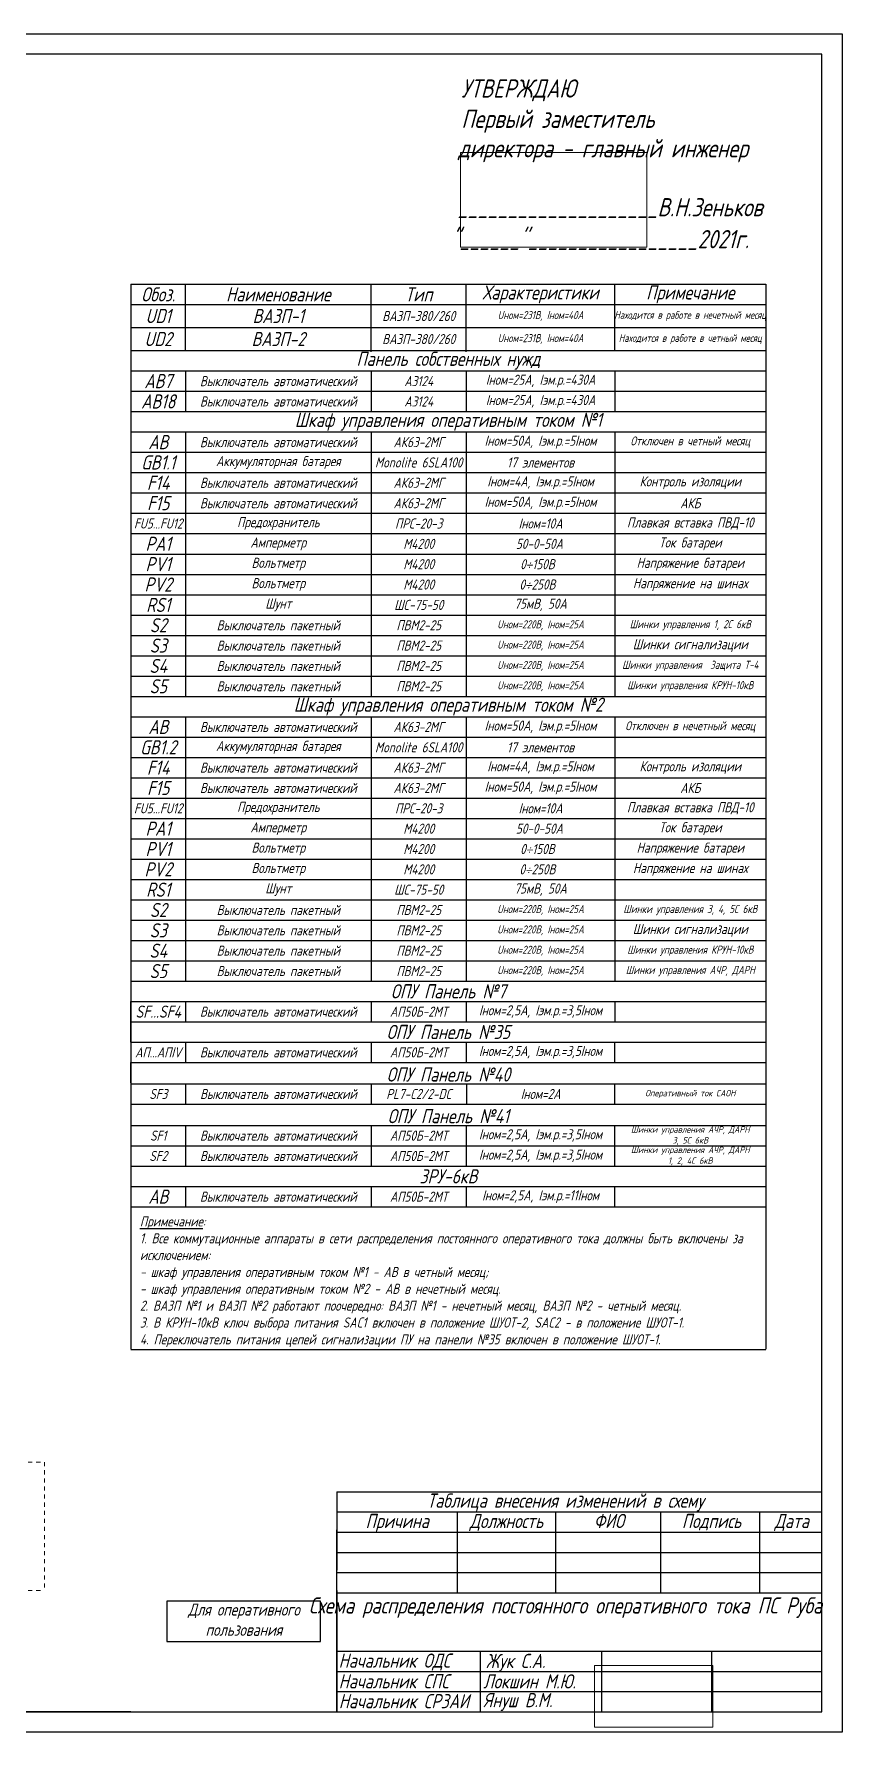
# Model space of a CAD drawing. Header units: millimetres. Extents: x 9 to 2386, y -218 to 2224.
# Drawn here: x 2185.7 to 2385.7, y 1803.9 to 2223.9 of the extents above; entities that cross this region are included whole.
import ezdxf

# ---------------------------------------------------------------- set-up
doc = ezdxf.new("R2010")
doc.units = ezdxf.units.MM
doc.linetypes.add('JIS_02_1.0', pattern=[2, 1, -1])
doc.layers.add('Разрывы', color=12, linetype='Continuous', lineweight=13)
doc.styles.add('eskdw', font='', dxfattribs={"oblique": 15})
doc.styles.get("Standard").update_dxf_attribs({"font": '', "oblique": 15, "height": 2.5})
doc.styles.get('eskdw').set_extended_font_data('GOST type A')
doc.styles.get('Standard').set_extended_font_data('GOST type A')
picture_1 = doc.add_image_def('image1.png', size_in_pixel=(701, 356))
picture_2 = doc.add_image_def('image2.png', size_in_pixel=(692, 361))

msp = doc.modelspace()

# ---------------------------------------------------------------- linework, layer by layer
for p, q in [((1791.65, 2223.95), (2385.65, 2223.95)), ((2385.65, 2223.95), (2385.65, 1803.95)), ((2385.65, 2223.95), (2385.65, 2203.95)), ((2380.65, 2218.95), (1811.65, 2218.95)), ((2380.65, 1808.95), (2380.65, 2218.95)), ((2223.21, 2145.63), (2223.21, 2162.06)), ((2269.14, 2145.36), (2269.14, 2162.06)), ((2292.68, 2145.36), (2292.68, 2162.06)), ((2329.42, 2145.63), (2329.42, 2162.06)), ((2209.7, 2060.09), (2366.77, 2060.09)), ((2209.7, 1979.62), (2209.7, 1984.62)), ((2223.21, 1984.65), (2223.21, 1979.62)), ((2269.14, 1984.65), (2269.14, 1979.62)), ((2292.68, 1984.65), (2292.68, 1979.62)), ((2329.42, 1984.65), (2329.42, 1979.62)), ((2209.7, 1974.59), (2209.7, 1979.59)), ((2223.21, 1974.59), (2223.21, 1969.55)), ((2269.14, 1974.59), (2269.14, 1969.55)), ((2292.68, 1974.59), (2292.68, 1969.55)), ((2329.42, 1969.55), (2329.42, 1974.59)), ((2209.7, 1964.55), (2209.7, 1969.55)), ((2223.23, 1964.28), (2223.23, 1959.25)), ((2269.16, 1964.28), (2269.16, 1959.25)), ((2292.7, 1964.28), (2292.7, 1959.25)), ((2329.45, 1959.25), (2329.45, 1964.28)), ((2223.21, 1953.97), (2223.21, 1948.94)), ((2269.14, 1953.97), (2269.14, 1948.94)), ((2292.68, 1953.97), (2292.68, 1948.94)), ((2329.42, 1948.94), (2329.42, 1953.97)), ((2223.21, 1948.94), (2223.21, 1943.91)), ((2269.14, 1948.94), (2269.14, 1943.91)), ((2292.68, 1948.94), (2292.68, 1943.91)), ((2329.42, 1943.91), (2329.42, 1948.94)), ((2329.42, 1933.85), (2329.42, 1938.88)), ((2260.65, 1863.39), (2260.65, 1843.95)), ((2260.65, 1863.39), (2380.65, 1863.39)), ((2260.65, 1858.39), (2380.65, 1858.39)), ((2290.53, 1838.39), (2290.53, 1858.39)), ((2314.87, 1838.39), (2314.87, 1858.39)), ((2340.82, 1838.39), (2340.82, 1858.39)), ((2365.35, 1838.39), (2365.35, 1858.39)), ((2260.65, 1843.95), (2260.65, 1853.95)), ((2260.65, 1853.39), (2380.65, 1853.39)), ((2260.65, 1848.39), (2380.65, 1848.39)), ((2260.65, 1828.95), (2260.65, 1843.95)), ((2260.65, 1843.39), (2380.65, 1843.39)), ((2256.65, 1836.35), (2218.58, 1836.35)), ((2218.58, 1836.35), (2218.58, 1826.35)), ((2256.65, 1826.35), (2256.65, 1836.35)), ((2256.65, 1826.35), (2256.65, 1836.35)), ((2260.65, 1838.95), (2260.65, 1808.95)), ((2260.65, 1838.39), (2380.65, 1838.39)), ((2260.65, 1818.95), (2260.65, 1828.95)), ((2218.58, 1826.35), (2256.65, 1826.35)), ((2260.65, 1823.95), (2380.65, 1823.95)), ((2296.1, 1823.95), (2296.1, 1808.95)), ((2326.1, 1823.95), (2326.1, 1808.95)), ((2353.38, 1823.95), (2353.38, 1808.95)), ((2260.65, 1808.95), (2260.65, 1818.95)), ((2260.65, 1818.95), (2380.65, 1818.95)), ((2260.65, 1813.95), (2380.65, 1813.95)), ((1811.65, 1808.95), (2380.65, 1808.95)), ((2209.7, 1808.95), (1811.65, 1808.95)), ((2385.65, 1803.95), (1791.65, 1803.95))]:
    msp.add_line(p, q)
at = {"lineweight": -2}
for p, q in [((2209.7, 2162.06), (2366.77, 2162.06)), ((2209.7, 2162.06), (2209.7, 1898.64)), ((2366.77, 2162.06), (2366.77, 1898.64)), ((2209.7, 2157.03), (2366.77, 2157.03)), ((2209.7, 2151.33), (2366.77, 2151.33)), ((2209.7, 2145.63), (2366.77, 2145.63)), ((2209.7, 2145.63), (2366.77, 2145.63)), ((2209.7, 2140.6), (2366.77, 2140.6)), ((2223.21, 2140.6), (2223.21, 2130.54)), ((2269.14, 2140.6), (2269.14, 2130.54)), ((2292.68, 2140.6), (2292.68, 2130.54)), ((2329.42, 2140.6), (2329.42, 2130.54)), ((2209.7, 2135.57), (2366.77, 2135.57)), ((2209.7, 2130.54), (2366.77, 2130.54)), ((2209.7, 2125.5), (2366.77, 2125.5)), ((2223.21, 2125.5), (2223.21, 2115.44)), ((2269.14, 2125.5), (2269.14, 2115.44)), ((2292.68, 2125.5), (2292.68, 2115.44)), ((2329.42, 2125.5), (2329.42, 2115.44)), ((2209.7, 2120.47), (2366.77, 2120.47)), ((2209.7, 2115.44), (2366.77, 2115.44)), ((2223.21, 2115.44), (2223.21, 2060.09)), ((2269.14, 2115.44), (2269.14, 2060.09)), ((2292.68, 2115.44), (2292.68, 2060.09)), ((2329.42, 2115.44), (2329.42, 2060.09)), ((2209.7, 2110.41), (2366.77, 2110.41)), ((2209.7, 2105.38), (2366.77, 2105.38)), ((2209.7, 2100.35), (2366.77, 2100.35)), ((2209.7, 2095.31), (2366.77, 2095.31)), ((2209.7, 2090.28), (2366.77, 2090.28)), ((2209.7, 2085.25), (2366.77, 2085.25)), ((2209.7, 2080.22), (2366.77, 2080.22)), ((2209.7, 2075.19), (2366.77, 2075.19)), ((2209.7, 2070.16), (2366.77, 2070.16)), ((2209.7, 2065.12), (2366.77, 2065.12)), ((2209.7, 2065.12), (2366.77, 2065.12)), ((2209.7, 2060.09), (2366.77, 2060.09)), ((2209.7, 2055.06), (2366.77, 2055.06)), ((2223.21, 2055.06), (2223.21, 2045)), ((2269.14, 2055.06), (2269.14, 2045)), ((2292.68, 2055.06), (2292.68, 2045)), ((2329.42, 2055.06), (2329.42, 2045)), ((2209.7, 2050.03), (2366.77, 2050.03)), ((2209.7, 2045), (2366.77, 2045)), ((2223.21, 2045), (2223.21, 1989.65)), ((2269.14, 2045), (2269.14, 1989.65)), ((2292.68, 2045), (2292.68, 1989.65)), ((2329.42, 2045), (2329.42, 1989.65)), ((2209.7, 2039.97), (2366.77, 2039.97)), ((2209.7, 2034.93), (2366.77, 2034.93)), ((2209.7, 2029.9), (2366.77, 2029.9)), ((2209.7, 2024.87), (2366.77, 2024.87)), ((2209.7, 2019.84), (2366.77, 2019.84)), ((2209.7, 2014.81), (2366.77, 2014.81)), ((2209.7, 2009.78), (2366.77, 2009.78)), ((2209.7, 2004.74), (2366.77, 2004.74)), ((2209.7, 1999.71), (2366.77, 1999.71)), ((2209.7, 1994.68), (2366.77, 1994.68)), ((2209.7, 1994.68), (2366.77, 1994.68)), ((2209.7, 1989.65), (2366.77, 1989.65)), ((2209.7, 1984.65), (2366.77, 1984.65)), ((2209.7, 1979.62), (2366.77, 1979.62)), ((2209.7, 1974.59), (2366.77, 1974.59)), ((2209.7, 1969.55), (2366.77, 1969.55)), ((2209.73, 1964.28), (2366.8, 1964.28)), ((2209.73, 1959.25), (2366.8, 1959.25)), ((2209.7, 1953.97), (2366.77, 1953.97)), ((2209.7, 1948.94), (2366.77, 1948.94)), ((2209.7, 1943.91), (2366.77, 1943.91)), ((2209.7, 1938.88), (2366.77, 1938.88)), ((2223.21, 1938.88), (2223.21, 1933.85)), ((2223.21, 1938.88), (2223.21, 1933.85)), ((2223.21, 1938.88), (2223.21, 1933.85)), ((2269.14, 1938.88), (2269.14, 1933.85)), ((2269.14, 1938.88), (2269.14, 1933.85)), ((2269.14, 1938.88), (2269.14, 1933.85)), ((2292.68, 1938.88), (2292.68, 1933.85)), ((2209.7, 1933.85), (2366.77, 1933.85)), ((2209.69, 1898.6), (2366.76, 1898.6))]:
    msp.add_line(p, q, dxfattribs=at)
at = {"linetype": 'JIS_02_1.0', "lineweight": 15}
for p, q in [((2148.3, 1870.68), (2188.3, 1870.68)), ((2188.3, 1870.68), (2188.3, 1838.95)), ((2148.3, 1838.95), (2188.3, 1838.95))]:
    msp.add_line(p, q, dxfattribs=at)

# ---------------------------------------------------------------- texts
at = {"style": 'eskdw', "oblique": 15}
for s, height, p in [('УТВЕРЖДАЮ', 4.5, (2291.47, 2208.21)), ('Первый заместитель', 4.5, (2291.47, 2200.71)), ('директора - главный инженер ', 4.5, (2290.66, 2193.42)), ('____________________В.Н.Зеньков', 4.5, (2290.62, 2178.84)), ('"______"_________________2021г. ', 4.5, (2289, 2170.95)), ('Начальник ОДС', 3.5, (2261.1, 1819.87)), ('Жук С.А.', 3.5, (2297.54, 1819.79)), ('Начальник СПС', 3.5, (2261.11, 1814.76)), ('Локшин М.Ю.', 3.5, (2296.88, 1814.73)), ('Начальник СРЗАИ ', 3.5, (2261.15, 1809.83)), ('Януш В.М.', 3.5, (2296.92, 1810.09))]:
    msp.add_text(s, height=height, dxfattribs=at).set_placement(p)
at = {"lineweight": -2, "attachment_point": 5, "style": 'eskdw'}
for s, insert, char_height, width in [('Обоз.', (2216.46, 2159.54), 3.5, 13.3857), ('Наименование', (2246.17, 2159.54), 3.5, 45.8138), ('Тип', (2280.91, 2159.54), 3.5, 23.4148), ('Характеристики', (2311.05, 2159.54), 3.5, 36.6281), ('Примечание', (2348.1, 2159.54), 3.5, 37.2297), ('UD1', (2216.46, 2154.18), 3.5, 13.3857), ('ВАЗП-1', (2246.17, 2154.18), 3.5, 45.8138), ('ВАЗП-380/260', (2280.91, 2154.18), 2.5, 23.4148), ('Uном=231В, Iном=40А', (2311.05, 2154.18), 2, 36.6281), ('Находится в работе в нечетный месяц', (2348.1, 2154.18), 1.9, 37.2297), ('UD2', (2216.46, 2148.48), 3.5, 13.3857), ('ВАЗП-2', (2246.17, 2148.48), 3.5, 45.8138), ('ВАЗП-380/260', (2280.91, 2148.48), 2.5, 23.4148), ('Uном=231В, Iном=40А', (2311.05, 2148.48), 2, 36.6281), ('Находится в работе в четный месяц', (2348.1, 2148.48), 1.9, 37.2297), ('Панель собственных нужд', (2288.24, 2143.12), 3.5, 156.9521), ('АВ7', (2216.46, 2138.08), 3.5, 13.3857), ('Выключатель автоматический', (2246.17, 2138.08), 2.5, 45.8138), ('А3124', (2280.91, 2138.08), 2.5, 23.4148), ('Iном=25А, Iэм.р.=430А', (2311.05, 2138.08), 2.5, 36.6281), ('АВ18', (2216.46, 2133.05), 3.5, 13.3857), ('Выключатель автоматический', (2246.17, 2133.05), 2.5, 45.8138), ('А3124', (2280.91, 2133.05), 2.5, 23.4148), ('Iном=25А, Iэм.р.=430А', (2311.05, 2133.05), 2.5, 36.6281), ('Шкаф управления оперативным током №1', (2288.24, 2128.02), 3.5, 156.9521), ('АВ', (2216.46, 2122.99), 3.5, 13.3857), ('Выключатель автоматический', (2246.17, 2122.99), 2.5, 45.8138), ('АК63-2МГ', (2280.91, 2122.99), 2.5, 23.4148), ('Iном=50А, Iэм.р.=5Iном', (2311.05, 2122.99), 2.5, 36.6281), ('Отключен в четный месяц', (2348.1, 2122.99), 2.2, 37.2297), ('GB1.1', (2216.46, 2117.96), 3.5, 13.3857), ('Аккумуляторная батарея', (2246.17, 2117.96), 2.5, 45.8138), ('Monolite 6SLA100', (2280.91, 2117.96), 2.5, 23.4148), ('17 элементов', (2311.05, 2117.96), 2.5, 36.6281), ('F14', (2216.46, 2112.93), 3.5, 13.3857), ('Выключатель автоматический', (2246.17, 2112.93), 2.5, 45.8138), ('АК63-2МГ', (2280.91, 2112.93), 2.5, 23.4148), ('Iном=4А, Iэм.р.=5Iном', (2311.05, 2112.93), 2.5, 36.6281), ('F15', (2216.46, 2107.89), 3.5, 13.3857), ('Выключатель автоматический', (2246.17, 2107.89), 2.5, 45.8138), ('АК63-2МГ', (2280.91, 2107.89), 2.5, 23.4148), ('Iном=50А, Iэм.р.=5Iном', (2311.05, 2107.89), 2.5, 36.6281), ('Предохранитель ', (2246.17, 2102.86), 2.5, 45.8138), ('FU5...FU12', (2216.46, 2102.86), 2.5, 13.3857), ('ПРС-20-3', (2280.91, 2102.86), 2.5, 23.4148), ('Iном=10А', (2311.05, 2102.86), 2.5, 36.6281), ('PA1', (2216.46, 2097.83), 3.5, 13.3857), ('Амперметр', (2246.17, 2097.83), 2.5, 45.8138), ('М4200', (2280.91, 2097.83), 2.5, 23.4148), ('50-0-50A', (2310.76, 2097.83), 2.5, 37.2297), ('PV1', (2216.46, 2092.8), 3.5, 13.3857), ('Вольтметр', (2246.17, 2092.8), 2.5, 45.8138), ('М4200', (2280.91, 2092.8), 2.5, 23.4148), ('0{\\fArial|b0|i0|c204|p34;\\H0.8333x;÷}150В', (2310.27, 2092.8), 2.5, 37.2297), ('PV2', (2216.46, 2087.77), 3.5, 13.3857), ('Вольтметр', (2246.17, 2087.77), 2.5, 45.8138), ('М4200', (2280.91, 2087.77), 2.5, 23.4148), ('0{\\fArial|b0|i0|c204|p34;\\H0.8333x;÷}250В', (2310.27, 2087.77), 2.5, 37.2297), ('RS1', (2216.46, 2082.73), 3.5, 13.3857), ('Шунт', (2246.17, 2082.73), 2.5, 45.8138), ('ШС-75-50', (2280.91, 2082.73), 2.5, 23.4148), ('S2', (2216.46, 2077.7), 3.5, 13.3857), ('Выключатель пакетный', (2246.17, 2077.7), 2.5, 45.8138), ('ПВМ2-25', (2280.91, 2077.7), 2.5, 23.4148), ('Uном=220В, Iном=25А', (2311.05, 2077.7), 2, 36.6281), ('Шинки управления 1, 2С 6кВ', (2348.1, 2077.7), 2, 37.2297), ('S3', (2216.46, 2072.67), 3.5, 13.3857), ('Выключатель пакетный', (2246.17, 2072.67), 2.5, 45.8138), ('ПВМ2-25', (2280.91, 2072.67), 2.5, 23.4148), ('Uном=220В, Iном=25А', (2311.05, 2072.67), 2, 36.6281), ('Шинки сигнализации', (2348.1, 2072.67), 2.5, 37.2297), ('S4', (2216.46, 2067.64), 3.5, 13.3857), ('Выключатель пакетный', (2246.17, 2067.64), 2.5, 45.8138), ('ПВМ2-25', (2280.91, 2067.64), 2.5, 23.4148), ('Uном=220В, Iном=25А', (2311.05, 2067.64), 2, 36.6281), ('Шинки управления  Защита Т-4', (2348.1, 2067.64), 2, 37.2297), ('S5', (2216.46, 2062.61), 3.5, 13.3857), ('Выключатель пакетный', (2246.17, 2062.61), 2.5, 45.8138), ('ПВМ2-25', (2280.91, 2062.61), 2.5, 23.4148), ('Uном=220В, Iном=25А', (2311.05, 2062.61), 2, 36.6281), ('Шинки управления КРУН-10кВ', (2348.1, 2062.61), 2, 37.2297), ('Шкаф управления оперативным током №2', (2288.24, 2057.58), 3.5, 156.9521), ('АВ', (2216.46, 2052.54), 3.5, 13.3857), ('Выключатель автоматический', (2246.17, 2052.54), 2.5, 45.8138), ('АК63-2МГ', (2280.91, 2052.54), 2.5, 23.4148), ('Iном=50А, Iэм.р.=5Iном', (2311.05, 2052.54), 2.5, 36.6281), ('Отключен в нечетный месяц', (2348.1, 2052.54), 2.2, 37.2297), ('GB1.2', (2216.46, 2047.51), 3.5, 13.3857), ('Аккумуляторная батарея', (2246.17, 2047.51), 2.5, 45.8138), ('Monolite 6SLA100', (2280.91, 2047.51), 2.5, 23.4148), ('17 элементов', (2311.05, 2047.51), 2.5, 36.6281), ('F14', (2216.46, 2042.48), 3.5, 13.3857), ('Выключатель автоматический', (2246.17, 2042.48), 2.5, 45.8138), ('АК63-2МГ', (2280.91, 2042.48), 2.5, 23.4148), ('Iном=4А, Iэм.р.=5Iном', (2311.05, 2042.48), 2.5, 36.6281), ('F15', (2216.46, 2037.45), 3.5, 13.3857), ('Выключатель автоматический', (2246.17, 2037.45), 2.5, 45.8138), ('АК63-2МГ', (2280.91, 2037.45), 2.5, 23.4148), ('Iном=50А, Iэм.р.=5Iном', (2311.05, 2037.45), 2.5, 36.6281), ('FU5...FU12', (2216.46, 2032.42), 2.5, 13.3857), ('Предохранитель ', (2246.17, 2032.42), 2.5, 45.8138), ('ПРС-20-3', (2280.91, 2032.42), 2.5, 23.4148), ('Iном=10А', (2311.05, 2032.42), 2.5, 36.6281), ('PA1', (2216.46, 2027.39), 3.5, 13.3857), ('Амперметр', (2246.17, 2027.39), 2.5, 45.8138), ('М4200', (2280.91, 2027.39), 2.5, 23.4148), ('50-0-50A', (2310.76, 2027.39), 2.5, 37.2297), ('PV1', (2216.46, 2022.35), 3.5, 13.3857), ('Вольтметр', (2246.17, 2022.35), 2.5, 45.8138), ('М4200', (2280.91, 2022.35), 2.5, 23.4148), ('0{\\fArial|b0|i0|c204|p34;\\H0.8333x;÷}150В', (2310.27, 2022.35), 2.5, 37.2297), ('PV2', (2216.46, 2017.32), 3.5, 13.3857), ('Вольтметр', (2246.17, 2017.32), 2.5, 45.8138), ('М4200', (2280.91, 2017.32), 2.5, 23.4148), ('0{\\fArial|b0|i0|c204|p34;\\H0.8333x;÷}250В', (2310.27, 2017.32), 2.5, 37.2297), ('RS1', (2216.46, 2012.29), 3.5, 13.3857), ('Шунт', (2246.17, 2012.29), 2.5, 45.8138), ('ШС-75-50', (2280.91, 2012.29), 2.5, 23.4148), ('S2', (2216.46, 2007.26), 3.5, 13.3857), ('Выключатель пакетный', (2246.17, 2007.26), 2.5, 45.8138), ('ПВМ2-25', (2280.91, 2007.26), 2.5, 23.4148), ('Uном=220В, Iном=25А', (2311.05, 2007.26), 2, 36.6281), ('Шинки управления 3, 4, 5С 6кВ', (2348.1, 2007.26), 2, 37.2297), ('S3', (2216.46, 2002.23), 3.5, 13.3857), ('Выключатель пакетный', (2246.17, 2002.23), 2.5, 45.8138), ('ПВМ2-25', (2280.91, 2002.23), 2.5, 23.4148), ('Uном=220В, Iном=25А', (2311.05, 2002.23), 2, 36.6281), ('Шинки сигнализации', (2348.1, 2002.23), 2.5, 37.2297), ('S4', (2216.46, 1997.2), 3.5, 13.3857), ('Выключатель пакетный', (2246.17, 1997.2), 2.5, 45.8138), ('ПВМ2-25', (2280.91, 1997.2), 2.5, 23.4148), ('Uном=220В, Iном=25А', (2311.05, 1997.2), 2, 36.6281), ('Шинки управления КРУН-10кВ', (2348.1, 1997.2), 2, 37.2297), ('S5', (2216.46, 1992.16), 3.5, 13.3857), ('Выключатель пакетный', (2246.17, 1992.16), 2.5, 45.8138), ('ПВМ2-25', (2280.91, 1992.16), 2.5, 23.4148), ('Uном=220В, Iном=25А', (2311.05, 1992.16), 2, 36.6281), ('Шинки управления АЧР, ДАРН', (2348.1, 1992.16), 2, 37.2297), ('ОПУ Панель №7', (2288.24, 1987.16), 3.5, 156.9521), ('SF...SF4', (2216.46, 1982.13), 3, 13.3857), ('Выключатель автоматический', (2246.17, 1982.13), 2.5, 45.8138), ('АП50Б-2МТ', (2280.91, 1982.13), 2.5, 23.4148), ('Iном=2,5А, Iэм.р.=3,5Iном', (2311.05, 1982.13), 2.5, 36.6281), ('ОПУ Панель №35', (2288.24, 1977.1), 3.5, 156.9521), ('АП...АПIV', (2216.46, 1972.07), 2.5, 13.3857), ('Выключатель автоматический', (2246.17, 1972.07), 2.5, 45.8138), ('АП50Б-2МТ', (2280.91, 1972.07), 2.5, 23.4148), ('Iном=2,5А, Iэм.р.=3,5Iном', (2311.05, 1972.07), 2.5, 36.6281), ('ОПУ Панель №40', (2288.26, 1966.58), 3.5, 156.9521), ('SF3', (2216.48, 1961.76), 2.5, 13.3857), ('Выключатель автоматический', (2246.2, 1961.76), 2.5, 45.8138), ('PL7-C2/2-DC', (2280.93, 1961.76), 2.5, 23.4148), ('Iном=2А', (2311.07, 1961.76), 2.5, 36.6281), ('Оперативный ток САОН', (2348.12, 1961.76), 1.6, 37.2297), ('ОПУ Панель №41', (2288.24, 1956.28), 3.5, 156.9521), ('Iном=2,5А, Iэм.р.=3,5Iном', (2311.05, 1951.46), 2.5, 36.6281), ('Шинки управления АЧР, ДАРН\\P3, 5С 6кВ', (2348.1, 1951.46), 1.6, 37.2297), ('SF1', (2216.46, 1951.46), 2.5, 13.3857), ('Выключатель автоматический', (2246.17, 1951.46), 2.5, 45.8138), ('АП50Б-2МТ', (2280.91, 1951.46), 2.5, 23.4148), ('SF2', (2216.46, 1946.43), 2.5, 13.3857), ('Выключатель автоматический', (2246.17, 1946.43), 2.5, 45.8138), ('АП50Б-2МТ', (2280.91, 1946.43), 2.5, 23.4148), ('Iном=2,5А, Iэм.р.=3,5Iном', (2311.05, 1946.43), 2.5, 36.6281), ('\\pxqc;Шинки управления АЧР, ДАРН\\P1, 2, 4С 6кВ', (2348.1, 1946.43), 1.6, 37.2297), ('ЗРУ-6кВ', (2288.24, 1941.4), 3.5, 156.9521), ('АВ', (2216.46, 1936.36), 3.5, 13.3857), ('Выключатель автоматический', (2246.17, 1936.36), 2.5, 45.8138), ('АП50Б-2МТ', (2280.91, 1936.36), 2.5, 23.4148), ('Iном=2,5А, Iэм.р.=11Iном', (2311.05, 1936.36), 2.5, 36.6281)]:
    msp.add_mtext(s, dxfattribs=dict(at, insert=insert, char_height=char_height, width=width))
at = {"char_height": 2.5}
for s, insert, width, attachment_point in [('\\pxqc;Контроль изоляции', (2348.1, 2112.93), 37.3497, 5), ('АКБ', (2348.1, 2107.89), 37.3497, 5), ('\\pxqc;Плавкая вставка ПВД-10', (2348.1, 2102.86), 37.3497, 5), ('\\pxqc;Ток батареи', (2348.1, 2097.83), 37.3497, 5), ('\\pxqc;Напряжение батареи', (2348.1, 2092.8), 37.3497, 5), ('\\pxqc;Напряжение на шинах', (2348.1, 2087.77), 37.3497, 5), ('75мВ, 50А', (2311.05, 2082.73), 36.7481, 5), ('\\pxqc;Контроль изоляции', (2348.1, 2042.48), 37.3497, 5), ('\\pxqc;АКБ', (2348.1, 2037.45), 37.3497, 5), ('\\pxqc;Плавкая вставка ПВД-10', (2348.1, 2032.42), 37.3497, 5), ('\\pxqc;Ток батареи', (2348.1, 2027.39), 37.3497, 5), ('\\pxqc;Напряжение батареи', (2348.1, 2022.35), 37.3497, 5), ('\\pxqc;Напряжение на шинах', (2348.1, 2017.32), 37.3497, 5), ('75мВ, 50А', (2311.05, 2012.29), 36.7481, 5), ('{\\LПримечание}:\\P1. Все коммутационные аппараты в сети распределения постоянного оперативного тока должны быть включены за исключением: \\P- шкаф управления оперативным током №1 - АВ в четный месяц;\\P- шкаф управления оперативным током №2 - АВ в нечетный месяц.\\P2. ВАЗП №1 и ВАЗП №2 работают поочередно: ВАЗП №1 - нечетный месяц, ВАЗП №2 - четный месяц. \\P3. В КРУН-10кВ ключ выбора питания SAC1 включен в положение ШУОТ-2, SAC2 - в положение ШУОТ-1.\\P4. Переключатель питания цепей сигнализации ПУ на панели №35 включен в положение ШУОТ-1.', (2211.93, 1931.49), 157.0721, 1)]:
    msp.add_mtext(s, dxfattribs=dict(at, insert=insert, width=width, attachment_point=attachment_point))
at = {"attachment_point": 1, "style": 'eskdw'}
for s, insert, char_height, width in [('\\pxqc;Таблица внесения изменений в схему', (2255.94, 1862.94), 3.5, 122.5425), ('\\pxqc;Для оперативного пользования', (2221.2, 1835.74), 3, 32.9128), ('\\pxqc;Схема распределения постоянного оперативного тока ПС Руба', (2255.94, 1837.26), 4, 122.5425)]:
    msp.add_mtext(s, dxfattribs=dict(at, insert=insert, char_height=char_height, width=width))
at = {"char_height": 3.5, "attachment_point": 1}
for s, insert in [('\\pxqc;Причина', (2260.65, 1857.9)), ('\\pxqc;Должность', (2287.67, 1857.9)), ('\\pxqc;ФИО', (2313.02, 1857.9)), ('\\pxqc;{\\fGOST_type_A|b0|i0|c204|p2;Подпись}', (2338.42, 1857.9)), ('\\pxqc;Дата', (2358.26, 1857.9))]:
    msp.add_mtext_dynamic_manual_height_columns(s, width=29.879, gutter_width=12.5, heights=[0], dxfattribs=dict(at, insert=insert))

# ---------------------------------------------------------------- pictures from other files: only their frames are drawn
at = {"layer": 'Разрывы', "color": 7, "true_color": 0xffffff}
image = msp.add_image(picture_1, insert=(2291.26, 2171.22), size_in_units=(46.06, 23.39), dxfattribs=dict(at, brightness=0))
image.dxf.flags = 15
image = msp.add_image(picture_2, insert=(2324.37, 1805.15), size_in_units=(29.29, 15.28), dxfattribs=dict(at, brightness=0))
image.dxf.flags = 15

doc.saveas('drawing.dxf')
